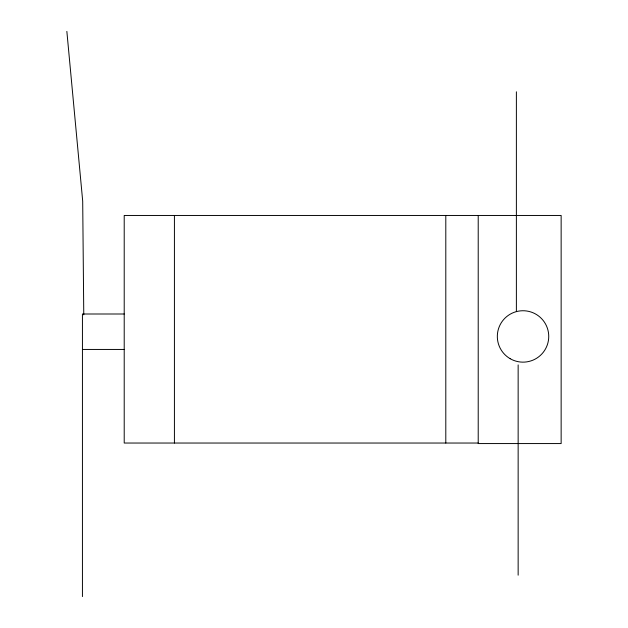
<?xml version="1.0" encoding="UTF-8"?>
<svg xmlns="http://www.w3.org/2000/svg" width="628" height="628" viewBox="0 0 628 628"><rect width="100%" height="100%" fill="white"/><g stroke="black" fill="none" stroke-linecap="round" stroke-linejoin="round"><path stroke-width="0.94" d="M124.211 314L82.433 314L82.433 596.6M82.433 349.443L124.211 349.443M478.214 443.038L124.211 443.038L124.211 215.459L561.142 215.459L561.142 443.564L478.214 443.564L478.214 215.459M66.858 31.4L82.7 201.133L83.767 314.832M518.147 364.915L518.147 575.177M516.381 91.798L516.381 311.614M445.801 215.459L445.801 443.038M174.419 215.459L174.419 443.038M510.179 358.706A25.709 25.709 0 0 0 548.739 336.443A25.709 25.709 0 0 0 510.179 314.181A25.709 25.709 0 0 0 510.179 358.706"/></g></svg>
